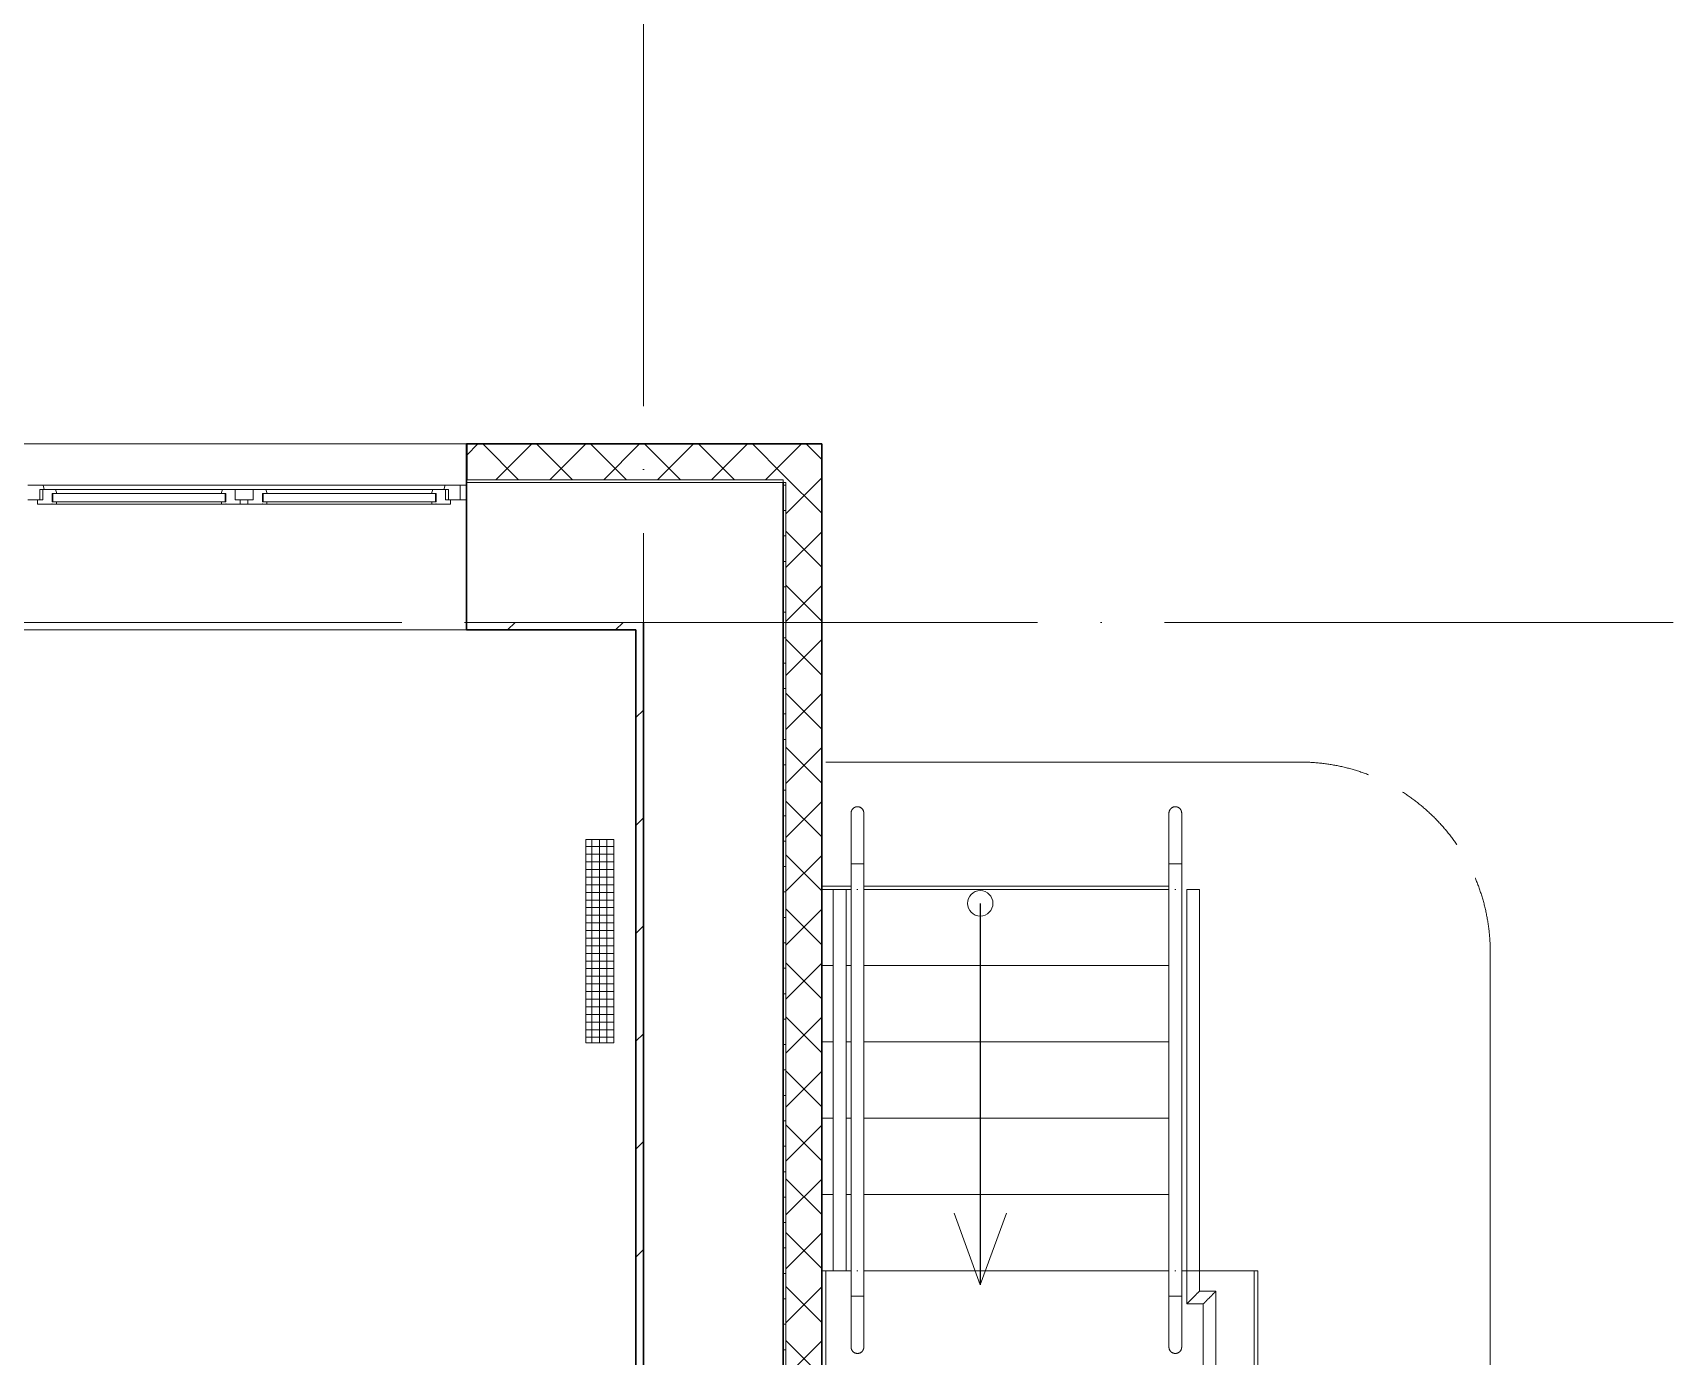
# Model space of a CAD drawing. Header units: millimetres. Extents: x -396912 to 182286, y -43638 to 41610.
# Drawn here: x -1557 to 4894, y 24887 to 30091 of the extents above; entities that cross this region are included whole.
import ezdxf

# ---------------------------------------------------------------- set-up
doc = ezdxf.new("R2010")
doc.units = ezdxf.units.MM
doc.linetypes.add('ADSK_Линия сетки', pattern=[25, 20, -2.5, 0, -2.5])
doc.linetypes.add('ADSK_Сверху', pattern=[450, 300, -150])
for name, color, linetype, lineweight in [('_ Окна', 7, 'Continuous', 9), ('Аннотация', 7, 'Continuous', 18), ('Лестницы', 252, 'Continuous', 9), ('Линии', 7, 'Continuous', 9), ('Оборудование', 8, 'Continuous', 18), ('Ограждение', 252, 'Continuous', 9), ('Окна', 252, 'Continuous', 9), ('Оси', 252, 'Continuous', 9), ('Перекрытие', 252, 'Continuous', 18), ('Стены внутренние', 7, 'Continuous', 18), ('Стены наружные', 7, 'Continuous', 18), ('Стены штриховка', 7, 'Continuous', 9)]:
    doc.layers.add(name, color=color, linetype=linetype, lineweight=lineweight)
doc.layers.add('Узлы', color=7, linetype='Continuous')

# ---------------------------------------------------------------- blocks, each defined once
blk = doc.blocks.new('1 этаж')
at = {"layer": 'Оборудование', "lineweight": 9, "true_color": 0x636466}
h = blk.add_hatch(dxfattribs=at)
h.set_pattern_fill('FP_38', color=251, angle=90, style=0, pattern_type=2)
h.set_pattern_definition([(270, (-5028.697, 25600.598), (30, 3e-15), []), (2e-15, (-5028.697, 25600.598), (-8e-15, 30), [])])
h.paths.add_polyline_path([(-5060.1, 25200.6), (-4973.7, 25200.6), (-4973.7, 26000.6), (-5083.7, 26000.6), (-5083.7, 25200.6)])
at = {"layer": '_ Окна', "color": 251, "lineweight": 18, "true_color": 0x636466}
for p, q in [((-7218.4, 27394.3), (-7277.8, 27394.3)), ((-7231.8, 27336.3), (-7231.8, 27377.3)), ((-7231.8, 27377.3), (-7219.8, 27377.3)), ((-7219.8, 27377.3), (-7219.8, 27336.3)), ((-7169.4, 27377.3), (-7219.8, 27377.3)), ((-7213.8, 27377.3), (-7218.4, 27394.3)), ((-7182.8, 27328.3), (-7182.8, 27360.3)), ((-7182.8, 27360.3), (-7164.8, 27360.3)), ((-7164.8, 27360.3), (-7169.4, 27377.3)), ((-6513.2, 27377.3), (-6517.8, 27360.3)), ((-6517.8, 27360.3), (-6499.8, 27360.3)), ((-6462.8, 27377.3), (-6513.2, 27377.3)), ((-6499.8, 27360.3), (-6499.8, 27328.3)), ((-6462.8, 27336.3), (-6462.8, 27377.3)), ((-6392.8, 27377.3), (-6392.8, 27336.3)), ((-6342.4, 27377.3), (-6392.8, 27377.3)), ((-6355.8, 27328.3), (-6355.8, 27360.3)), ((-6355.8, 27360.3), (-6337.8, 27360.3)), ((-6337.8, 27360.3), (-6342.4, 27377.3)), ((-5686.2, 27377.3), (-5690.8, 27360.3)), ((-5690.8, 27360.3), (-5672.8, 27360.3)), ((-5635.8, 27377.3), (-5686.2, 27377.3)), ((-5672.8, 27360.3), (-5672.8, 27328.3)), ((-5637.2, 27394.3), (-5641.8, 27377.3)), ((-5577.8, 27394.3), (-5637.2, 27394.3)), ((-5635.8, 27336.3), (-5635.8, 27377.3)), ((-5635.8, 27377.3), (-5623.8, 27377.3)), ((-5623.8, 27377.3), (-5623.8, 27336.3)), ((-5577.8, 27336.3), (-5577.8, 27394.3)), ((-7277.8, 27336.3), (-7239.8, 27336.3)), ((-7219.8, 27336.3), (-7239.8, 27336.3)), ((-7239.8, 27336.3), (-7239.8, 27319.3)), ((-7239.8, 27319.3), (-7183.8, 27319.3)), ((-7183.8, 27319.3), (-7182.8, 27320.3)), ((-7164.8, 27328.3), (-7182.8, 27328.3)), ((-7182.8, 27320.3), (-7181.8, 27319.3)), ((-7181.8, 27319.3), (-7167.2, 27319.3)), ((-7167.2, 27319.3), (-7164.8, 27328.3)), ((-6499.8, 27328.3), (-6517.8, 27328.3)), ((-6517.8, 27328.3), (-6515.4, 27319.3)), ((-6515.4, 27319.3), (-6500.8, 27319.3)), ((-6500.8, 27319.3), (-6499.8, 27320.3)), ((-6499.8, 27320.3), (-6498.8, 27319.3)), ((-6498.8, 27319.3), (-6442.8, 27319.3)), ((-6442.8, 27336.3), (-6462.8, 27336.3)), ((-6442.8, 27319.3), (-6442.8, 27336.3)), ((-6392.8, 27336.3), (-6412.8, 27336.3)), ((-6412.8, 27336.3), (-6412.8, 27319.3)), ((-6412.8, 27319.3), (-6356.8, 27319.3)), ((-6356.8, 27319.3), (-6355.8, 27320.3)), ((-6337.8, 27328.3), (-6355.8, 27328.3)), ((-6355.8, 27320.3), (-6354.8, 27319.3)), ((-6354.8, 27319.3), (-6340.2, 27319.3)), ((-6340.2, 27319.3), (-6337.8, 27328.3)), ((-5672.8, 27328.3), (-5690.8, 27328.3)), ((-5690.8, 27328.3), (-5688.4, 27319.3)), ((-5688.4, 27319.3), (-5673.8, 27319.3)), ((-5673.8, 27319.3), (-5672.8, 27320.3)), ((-5672.8, 27320.3), (-5671.8, 27319.3)), ((-5671.8, 27319.3), (-5615.8, 27319.3)), ((-5615.8, 27336.3), (-5635.8, 27336.3)), ((-5615.8, 27319.3), (-5615.8, 27336.3)), ((-5615.8, 27336.3), (-5577.8, 27336.3))]:
    blk.add_line(p, q, dxfattribs=at)
at = {"layer": '_ Окна', "color": 251, "true_color": 0x636466}
for p, q in [((-7179.8, 27360.3), (-7182.8, 27360.3)), ((-7182.8, 27360.3), (-7182.8, 27328.3)), ((-6502.8, 27360.3), (-7179.8, 27360.3)), ((-7179.8, 27360.3), (-7179.8, 27328.3)), ((-7179.8, 27328.3), (-7179.8, 27360.3)), ((-6502.8, 27328.3), (-6502.8, 27360.3)), ((-6502.8, 27360.3), (-6502.8, 27328.3)), ((-6499.8, 27360.3), (-6502.8, 27360.3)), ((-6499.8, 27328.3), (-6499.8, 27360.3)), ((-6352.8, 27360.3), (-6355.8, 27360.3)), ((-6355.8, 27360.3), (-6355.8, 27328.3)), ((-5675.8, 27360.3), (-6352.8, 27360.3)), ((-6352.8, 27360.3), (-6352.8, 27328.3)), ((-6352.8, 27328.3), (-6352.8, 27360.3)), ((-5675.8, 27328.3), (-5675.8, 27360.3)), ((-5675.8, 27360.3), (-5675.8, 27328.3)), ((-5672.8, 27360.3), (-5675.8, 27360.3)), ((-5672.8, 27328.3), (-5672.8, 27360.3)), ((-5552.8, 27394.3), (-5577.8, 27394.3)), ((-5577.8, 27394.3), (-5577.8, 27336.3)), ((-7182.8, 27328.3), (-7179.8, 27328.3)), ((-7179.8, 27328.3), (-6502.8, 27328.3)), ((-6502.8, 27328.3), (-6499.8, 27328.3)), ((-6355.8, 27328.3), (-6352.8, 27328.3)), ((-6352.8, 27328.3), (-5675.8, 27328.3)), ((-5675.8, 27328.3), (-5672.8, 27328.3)), ((-5577.8, 27336.3), (-5552.8, 27336.3))]:
    blk.add_line(p, q, dxfattribs=at)
at = {"layer": 'Аннотация', "color": 251, "lineweight": 20, "true_color": 0x636466}
for q in [(-3635.4, 24531.2), (-3430.2, 24531.2)]:
    blk.add_line((-3532.8, 24249.3), q, dxfattribs=at)
blk.add_circle((-3532.8, 25749.3), 50, dxfattribs=at)
at = {"layer": 'Лестницы', "color": 251, "true_color": 0x636466}
for p, q in [((-4110.8, 25504.3), (-4155.8, 25504.3)), ((-4110.8, 25504.3), (-4155.8, 25504.3)), ((-4040.8, 25504.3), (-4060.8, 25504.3)), ((-4040.8, 25504.3), (-4060.8, 25504.3)), ((-2790.8, 25504.3), (-3990.8, 25504.3)), ((-2790.8, 25504.3), (-3990.8, 25504.3)), ((-4110.8, 25204.3), (-4155.8, 25204.3)), ((-4110.8, 25204.3), (-4155.8, 25204.3)), ((-4040.8, 25204.3), (-4060.8, 25204.3)), ((-4040.8, 25204.3), (-4060.8, 25204.3)), ((-2790.8, 25204.3), (-3990.8, 25204.3)), ((-2790.8, 25204.3), (-3990.8, 25204.3)), ((-4110.8, 24904.3), (-4155.8, 24904.3)), ((-4110.8, 24904.3), (-4155.8, 24904.3)), ((-4040.8, 24904.3), (-4060.8, 24904.3)), ((-4040.8, 24904.3), (-4060.8, 24904.3)), ((-2790.8, 24904.3), (-3990.8, 24904.3)), ((-2790.8, 24904.3), (-3990.8, 24904.3)), ((-4110.8, 24604.3), (-4155.8, 24604.3)), ((-4110.8, 24604.3), (-4155.8, 24604.3)), ((-4040.8, 24604.3), (-4060.8, 24604.3)), ((-4040.8, 24604.3), (-4060.8, 24604.3)), ((-2790.8, 24604.3), (-3990.8, 24604.3)), ((-2790.8, 24604.3), (-3990.8, 24604.3)), ((-4110.8, 24304.3), (-4140.8, 24304.3)), ((-4040.8, 24304.3), (-4060.8, 24304.3)), ((-2790.8, 24304.3), (-3990.8, 24304.3))]:
    blk.add_line(p, q, dxfattribs=at)
at = {"layer": 'Линии', "color": 251, "linetype": 'ADSK_Сверху', "ltscale": 100, "true_color": 0x636466}
for p, q in [((-2275.8, 26305), (-4140.8, 26305)), ((-1527.1, 10754.3), (-1527.1, 25556.3))]:
    blk.add_line(p, q, dxfattribs=at)
at = {"layer": 'Линии', "color": 251, "linetype": 'ADSK_Сверху', "true_color": 0x636466}
blk.add_arc((-2275.8, 25556.3), 748.7, 0, 90, dxfattribs=at)
at = {"layer": 'Оборудование', "color": 251, "true_color": 0x636466}
for p, q in [((-5083.7, 26000.6), (-5083.7, 25200.6)), ((-4973.7, 26000.6), (-5083.7, 26000.6)), ((-4973.7, 25200.6), (-4973.7, 26000.6)), ((-5083.7, 25200.6), (-4973.7, 25200.6))]:
    blk.add_line(p, q, dxfattribs=at)
at = {"layer": 'Ограждение', "color": 251, "true_color": 0x636466}
for p, q in [((-4040.8, 25904.3), (-4040.8, 25803.7)), ((-3990.8, 25904.3), (-4040.8, 25904.3)), ((-4040.8, 25904.3), (-4040.8, 25804.3)), ((-4013.5, 25904.3), (-4018.1, 25904.3)), ((-4018.1, 25904.3), (-4015.8, 25904.3)), ((-4015.8, 25904.3), (-4013.5, 25904.3)), ((-3990.8, 25803.7), (-3990.8, 25904.3)), ((-3990.8, 25904.3), (-3990.8, 25804.3)), ((-2790.8, 25904.3), (-2790.8, 25803.7)), ((-2740.8, 25904.3), (-2790.8, 25904.3)), ((-2790.8, 25904.3), (-2790.8, 25804.3)), ((-2763.5, 25904.3), (-2768.1, 25904.3)), ((-2768.1, 25904.3), (-2765.8, 25904.3)), ((-2765.8, 25904.3), (-2763.5, 25904.3)), ((-2740.8, 25803.7), (-2740.8, 25904.3)), ((-2740.8, 25904.3), (-2740.8, 25804.3)), ((-4110.8, 25804.3), (-4060.8, 25804.3)), ((-4110.8, 25804.3), (-4110.8, 24304.3)), ((-4060.8, 25804.3), (-4060.8, 24304.3)), ((-4040.8, 25804.3), (-4040.8, 24304.3)), ((-3990.8, 25804.3), (-3990.8, 24304.3)), ((-2790.8, 25804.3), (-2790.8, 24304.3)), ((-2740.8, 25804.3), (-2740.8, 24304.3)), ((-2720.8, 25804.3), (-2670.8, 25804.3)), ((-2720.8, 25804.3), (-2720.8, 24304.3)), ((-2670.8, 25804.3), (-2670.8, 24304.3)), ((-4040.8, 25798.4), (-4040.8, 24298.4)), ((-3990.8, 24298.4), (-3990.8, 25798.4)), ((-2790.8, 25798.4), (-2790.8, 24298.4)), ((-2740.8, 24298.4), (-2740.8, 25798.4)), ((-4060.8, 24304.3), (-4110.8, 24304.3)), ((-4040.8, 24304.3), (-4040.8, 24204.3)), ((-4040.8, 24298.4), (-4040.8, 24204.3)), ((-3990.8, 24304.3), (-3990.8, 24204.3)), ((-3990.8, 24204.3), (-3990.8, 24298.4)), ((-2790.8, 24304.3), (-2790.8, 24204.3)), ((-2790.8, 24298.4), (-2790.8, 24204.3)), ((-2740.8, 24304.3), (-2740.8, 24204.3)), ((-2740.8, 24204.3), (-2740.8, 24298.4)), ((-2720.8, 24304.3), (-2720.8, 24174.3)), ((-2670.8, 24304.3), (-2720.8, 24304.3)), ((-2670.8, 24224.3), (-2670.8, 24304.3)), ((-3990.8, 24204.3), (-4040.8, 24204.3)), ((-4018.1, 24204.3), (-4013.5, 24204.3)), ((-4015.8, 24204.3), (-4018.1, 24204.3)), ((-4013.5, 24204.3), (-4015.8, 24204.3)), ((-2740.8, 24204.3), (-2790.8, 24204.3)), ((-2768.1, 24204.3), (-2763.5, 24204.3)), ((-2765.8, 24204.3), (-2768.1, 24204.3)), ((-2763.5, 24204.3), (-2765.8, 24204.3)), ((-2605.8, 24224.3), (-2670.8, 24224.3)), ((-2605.8, 23804.3), (-2605.8, 24224.3)), ((-2720.8, 24174.3), (-2655.8, 24174.3)), ((-2655.8, 24174.3), (-2655.8, 23804.3))]:
    blk.add_line(p, q, dxfattribs=at)
at = {"layer": 'Ограждение', "color": 251, "true_color": 0x636466, "flags": 128}
for points in [[(-4040.8, 26104.3), (-4040.8, 26105.3), (-4040.7, 26106.3), (-4040.6, 26107.3), (-4040.5, 26108.3), (-4040.3, 26109.2), (-4040.1, 26110.2), (-4039.8, 26111.2), (-4039.5, 26112.1), (-4039.2, 26113.1), (-4038.8, 26114), (-4038.4, 26114.9), (-4038, 26115.8), (-4037.5, 26116.7), (-4037, 26117.5), (-4036.4, 26118.4), (-4035.9, 26119.2), (-4035.2, 26120), (-4034.6, 26120.8), (-4033.9, 26121.5), (-4033.2, 26122.2), (-4032.5, 26122.9), (-4031.7, 26123.5), (-4030.9, 26124.2), (-4030.1, 26124.7), (-4029.3, 26125.3), (-4028.5, 26125.8), (-4027.6, 26126.3), (-4026.7, 26126.8), (-4025.8, 26127.2), (-4024.9, 26127.6), (-4023.9, 26127.9), (-4023, 26128.2), (-4022, 26128.5), (-4021, 26128.7), (-4020.1, 26128.9), (-4019.1, 26129.1), (-4018.1, 26129.2), (-4017.1, 26129.2), (-4016.1, 26129.3), (-4015.8, 26129.3)], [(-4015.8, 26129.3), (-4014.8, 26129.2), (-4013.8, 26129.2), (-4012.8, 26129.1), (-4011.8, 26128.9), (-4010.8, 26128.8), (-4009.9, 26128.6), (-4008.9, 26128.3), (-4007.9, 26128), (-4007, 26127.7), (-4006.1, 26127.3), (-4005.2, 26126.9), (-4004.3, 26126.4), (-4003.4, 26126), (-4002.5, 26125.5), (-4001.7, 26124.9), (-4000.9, 26124.3), (-4000.1, 26123.7), (-3999.3, 26123.1), (-3998.6, 26122.4), (-3997.9, 26121.7), (-3997.2, 26121), (-3996.5, 26120.2), (-3995.9, 26119.4), (-3995.3, 26118.6), (-3994.8, 26117.8), (-3994.2, 26116.9), (-3993.8, 26116.1), (-3993.3, 26115.2), (-3992.9, 26114.3), (-3992.5, 26113.3), (-3992.2, 26112.4), (-3991.9, 26111.4), (-3991.6, 26110.5), (-3991.4, 26109.5), (-3991.2, 26108.5), (-3991, 26107.5), (-3990.9, 26106.5), (-3990.8, 26105.5), (-3990.8, 26104.5), (-3990.8, 26104.3)], [(-2790.8, 26104.3), (-2790.8, 26105.3), (-2790.7, 26106.3), (-2790.6, 26107.3), (-2790.5, 26108.3), (-2790.3, 26109.2), (-2790.1, 26110.2), (-2789.8, 26111.2), (-2789.5, 26112.1), (-2789.2, 26113.1), (-2788.8, 26114), (-2788.4, 26114.9), (-2788, 26115.8), (-2787.5, 26116.7), (-2787, 26117.5), (-2786.4, 26118.4), (-2785.9, 26119.2), (-2785.2, 26120), (-2784.6, 26120.8), (-2783.9, 26121.5), (-2783.2, 26122.2), (-2782.5, 26122.9), (-2781.7, 26123.5), (-2780.9, 26124.2), (-2780.1, 26124.7), (-2779.3, 26125.3), (-2778.5, 26125.8), (-2777.6, 26126.3), (-2776.7, 26126.8), (-2775.8, 26127.2), (-2774.9, 26127.6), (-2773.9, 26127.9), (-2773, 26128.2), (-2772, 26128.5), (-2771, 26128.7), (-2770.1, 26128.9), (-2769.1, 26129.1), (-2768.1, 26129.2), (-2767.1, 26129.2), (-2766.1, 26129.3), (-2765.8, 26129.3)], [(-2765.8, 26129.3), (-2764.8, 26129.2), (-2763.8, 26129.2), (-2762.8, 26129.1), (-2761.8, 26128.9), (-2760.8, 26128.8), (-2759.9, 26128.6), (-2758.9, 26128.3), (-2757.9, 26128), (-2757, 26127.7), (-2756.1, 26127.3), (-2755.2, 26126.9), (-2754.3, 26126.4), (-2753.4, 26126), (-2752.5, 26125.5), (-2751.7, 26124.9), (-2750.9, 26124.3), (-2750.1, 26123.7), (-2749.3, 26123.1), (-2748.6, 26122.4), (-2747.9, 26121.7), (-2747.2, 26121), (-2746.5, 26120.2), (-2745.9, 26119.4), (-2745.3, 26118.6), (-2744.8, 26117.8), (-2744.2, 26116.9), (-2743.8, 26116.1), (-2743.3, 26115.2), (-2742.9, 26114.3), (-2742.5, 26113.3), (-2742.2, 26112.4), (-2741.9, 26111.4), (-2741.6, 26110.5), (-2741.4, 26109.5), (-2741.2, 26108.5), (-2741, 26107.5), (-2740.9, 26106.5), (-2740.8, 26105.5), (-2740.8, 26104.5), (-2740.8, 26104.3)], [(-4040.8, 25904.3), (-4040.8, 25912.3), (-4040.8, 25920.3), (-4040.8, 25928.2), (-4040.8, 25936.1), (-4040.8, 25944), (-4040.8, 25951.8), (-4040.8, 25959.5), (-4040.8, 25967.2), (-4040.8, 25974.7), (-4040.8, 25982.2), (-4040.8, 25989.5), (-4040.8, 25996.6), (-4040.8, 26003.6), (-4040.8, 26010.5), (-4040.8, 26017.2), (-4040.8, 26023.7), (-4040.8, 26030), (-4040.8, 26036.1), (-4040.8, 26042.1), (-4040.8, 26047.7), (-4040.8, 26053.2), (-4040.8, 26058.4), (-4040.8, 26063.4), (-4040.8, 26068.1), (-4040.8, 26072.6), (-4040.8, 26076.7), (-4040.8, 26080.7), (-4040.8, 26084.3), (-4040.8, 26087.6), (-4040.8, 26090.7), (-4040.8, 26093.4), (-4040.8, 26095.9), (-4040.8, 26098), (-4040.8, 26099.8), (-4040.8, 26101.4), (-4040.8, 26102.6), (-4040.8, 26103.4), (-4040.8, 26104), (-4040.8, 26104.3), (-4040.8, 26104.3)], [(-4040.8, 26104.3), (-4040.8, 26104.1), (-4040.8, 26103.6), (-4040.8, 26102.8), (-4040.8, 26101.7), (-4040.8, 26100.3), (-4040.8, 26098.5), (-4040.8, 26096.5), (-4040.8, 26094.1), (-4040.8, 26091.4), (-4040.8, 26088.5), (-4040.8, 26085.2), (-4040.8, 26081.7), (-4040.8, 26077.8), (-4040.8, 26073.7), (-4040.8, 26069.3), (-4040.8, 26064.7), (-4040.8, 26059.8), (-4040.8, 26054.6), (-4040.8, 26049.2), (-4040.8, 26043.6), (-4040.8, 26037.8), (-4040.8, 26031.7), (-4040.8, 26025.4), (-4040.8, 26019), (-4040.8, 26012.3), (-4040.8, 26005.5), (-4040.8, 25998.5), (-4040.8, 25991.4), (-4040.8, 25984.1), (-4040.8, 25976.7), (-4040.8, 25969.2), (-4040.8, 25961.6), (-4040.8, 25953.9), (-4040.8, 25946.1), (-4040.8, 25938.3), (-4040.8, 25930.4), (-4040.8, 25922.4), (-4040.8, 25914.4), (-4040.8, 25906.4), (-4040.8, 25904.3)], [(-3990.8, 25904.3), (-3990.8, 25912.3), (-3990.8, 25920.3), (-3990.8, 25928.2), (-3990.8, 25936.1), (-3990.8, 25944), (-3990.8, 25951.8), (-3990.8, 25959.5), (-3990.8, 25967.2), (-3990.8, 25974.7), (-3990.8, 25982.2), (-3990.8, 25989.5), (-3990.8, 25996.6), (-3990.8, 26003.6), (-3990.8, 26010.5), (-3990.8, 26017.2), (-3990.8, 26023.7), (-3990.8, 26030), (-3990.8, 26036.1), (-3990.8, 26042.1), (-3990.8, 26047.7), (-3990.8, 26053.2), (-3990.8, 26058.4), (-3990.8, 26063.4), (-3990.8, 26068.1), (-3990.8, 26072.6), (-3990.8, 26076.7), (-3990.8, 26080.7), (-3990.8, 26084.3), (-3990.8, 26087.6), (-3990.8, 26090.7), (-3990.8, 26093.4), (-3990.8, 26095.9), (-3990.8, 26098), (-3990.8, 26099.8), (-3990.8, 26101.4), (-3990.8, 26102.6), (-3990.8, 26103.4), (-3990.8, 26104), (-3990.8, 26104.3), (-3990.8, 26104.3)], [(-3990.8, 26104.3), (-3990.8, 26104.1), (-3990.8, 26103.6), (-3990.8, 26102.8), (-3990.8, 26101.7), (-3990.8, 26100.3), (-3990.8, 26098.5), (-3990.8, 26096.5), (-3990.8, 26094.1), (-3990.8, 26091.4), (-3990.8, 26088.5), (-3990.8, 26085.2), (-3990.8, 26081.7), (-3990.8, 26077.8), (-3990.8, 26073.7), (-3990.8, 26069.3), (-3990.8, 26064.7), (-3990.8, 26059.8), (-3990.8, 26054.6), (-3990.8, 26049.2), (-3990.8, 26043.6), (-3990.8, 26037.8), (-3990.8, 26031.7), (-3990.8, 26025.4), (-3990.8, 26019), (-3990.8, 26012.3), (-3990.8, 26005.5), (-3990.8, 25998.5), (-3990.8, 25991.4), (-3990.8, 25984.1), (-3990.8, 25976.7), (-3990.8, 25969.2), (-3990.8, 25961.6), (-3990.8, 25953.9), (-3990.8, 25946.1), (-3990.8, 25938.3), (-3990.8, 25930.4), (-3990.8, 25922.4), (-3990.8, 25914.4), (-3990.8, 25906.4), (-3990.8, 25904.3)], [(-2790.8, 25904.3), (-2790.8, 25912.3), (-2790.8, 25920.3), (-2790.8, 25928.2), (-2790.8, 25936.1), (-2790.8, 25944), (-2790.8, 25951.8), (-2790.8, 25959.5), (-2790.8, 25967.2), (-2790.8, 25974.7), (-2790.8, 25982.2), (-2790.8, 25989.5), (-2790.8, 25996.6), (-2790.8, 26003.6), (-2790.8, 26010.5), (-2790.8, 26017.2), (-2790.8, 26023.7), (-2790.8, 26030), (-2790.8, 26036.1), (-2790.8, 26042.1), (-2790.8, 26047.7), (-2790.8, 26053.2), (-2790.8, 26058.4), (-2790.8, 26063.4), (-2790.8, 26068.1), (-2790.8, 26072.6), (-2790.8, 26076.7), (-2790.8, 26080.7), (-2790.8, 26084.3), (-2790.8, 26087.6), (-2790.8, 26090.7), (-2790.8, 26093.4), (-2790.8, 26095.9), (-2790.8, 26098), (-2790.8, 26099.8), (-2790.8, 26101.4), (-2790.8, 26102.6), (-2790.8, 26103.4), (-2790.8, 26104), (-2790.8, 26104.3), (-2790.8, 26104.3)], [(-2790.8, 26104.3), (-2790.8, 26104.1), (-2790.8, 26103.6), (-2790.8, 26102.8), (-2790.8, 26101.7), (-2790.8, 26100.3), (-2790.8, 26098.5), (-2790.8, 26096.5), (-2790.8, 26094.1), (-2790.8, 26091.4), (-2790.8, 26088.5), (-2790.8, 26085.2), (-2790.8, 26081.7), (-2790.8, 26077.8), (-2790.8, 26073.7), (-2790.8, 26069.3), (-2790.8, 26064.7), (-2790.8, 26059.8), (-2790.8, 26054.6), (-2790.8, 26049.2), (-2790.8, 26043.6), (-2790.8, 26037.8), (-2790.8, 26031.7), (-2790.8, 26025.4), (-2790.8, 26019), (-2790.8, 26012.3), (-2790.8, 26005.5), (-2790.8, 25998.5), (-2790.8, 25991.4), (-2790.8, 25984.1), (-2790.8, 25976.7), (-2790.8, 25969.2), (-2790.8, 25961.6), (-2790.8, 25953.9), (-2790.8, 25946.1), (-2790.8, 25938.3), (-2790.8, 25930.4), (-2790.8, 25922.4), (-2790.8, 25914.4), (-2790.8, 25906.4), (-2790.8, 25904.3)], [(-2740.8, 25904.3), (-2740.8, 25912.3), (-2740.8, 25920.3), (-2740.8, 25928.2), (-2740.8, 25936.1), (-2740.8, 25944), (-2740.8, 25951.8), (-2740.8, 25959.5), (-2740.8, 25967.2), (-2740.8, 25974.7), (-2740.8, 25982.2), (-2740.8, 25989.5), (-2740.8, 25996.6), (-2740.8, 26003.6), (-2740.8, 26010.5), (-2740.8, 26017.2), (-2740.8, 26023.7), (-2740.8, 26030), (-2740.8, 26036.1), (-2740.8, 26042.1), (-2740.8, 26047.7), (-2740.8, 26053.2), (-2740.8, 26058.4), (-2740.8, 26063.4), (-2740.8, 26068.1), (-2740.8, 26072.6), (-2740.8, 26076.7), (-2740.8, 26080.7), (-2740.8, 26084.3), (-2740.8, 26087.6), (-2740.8, 26090.7), (-2740.8, 26093.4), (-2740.8, 26095.9), (-2740.8, 26098), (-2740.8, 26099.8), (-2740.8, 26101.4), (-2740.8, 26102.6), (-2740.8, 26103.4), (-2740.8, 26104), (-2740.8, 26104.3), (-2740.8, 26104.3)], [(-2740.8, 26104.3), (-2740.8, 26104.1), (-2740.8, 26103.6), (-2740.8, 26102.8), (-2740.8, 26101.7), (-2740.8, 26100.3), (-2740.8, 26098.5), (-2740.8, 26096.5), (-2740.8, 26094.1), (-2740.8, 26091.4), (-2740.8, 26088.5), (-2740.8, 26085.2), (-2740.8, 26081.7), (-2740.8, 26077.8), (-2740.8, 26073.7), (-2740.8, 26069.3), (-2740.8, 26064.7), (-2740.8, 26059.8), (-2740.8, 26054.6), (-2740.8, 26049.2), (-2740.8, 26043.6), (-2740.8, 26037.8), (-2740.8, 26031.7), (-2740.8, 26025.4), (-2740.8, 26019), (-2740.8, 26012.3), (-2740.8, 26005.5), (-2740.8, 25998.5), (-2740.8, 25991.4), (-2740.8, 25984.1), (-2740.8, 25976.7), (-2740.8, 25969.2), (-2740.8, 25961.6), (-2740.8, 25953.9), (-2740.8, 25946.1), (-2740.8, 25938.3), (-2740.8, 25930.4), (-2740.8, 25922.4), (-2740.8, 25914.4), (-2740.8, 25906.4), (-2740.8, 25904.3)], [(-4040.8, 24204.3), (-4040.8, 24196.3), (-4040.8, 24188.3), (-4040.8, 24180.3), (-4040.8, 24172.4), (-4040.8, 24164.5), (-4040.8, 24156.7), (-4040.8, 24149), (-4040.8, 24141.4), (-4040.8, 24133.8), (-4040.8, 24126.4), (-4040.8, 24119.1), (-4040.8, 24111.9), (-4040.8, 24104.9), (-4040.8, 24098), (-4040.8, 24091.3), (-4040.8, 24084.8), (-4040.8, 24078.5), (-4040.8, 24072.4), (-4040.8, 24066.5), (-4040.8, 24060.8), (-4040.8, 24055.3), (-4040.8, 24050.1), (-4040.8, 24045.1), (-4040.8, 24040.4), (-4040.8, 24036), (-4040.8, 24031.8), (-4040.8, 24027.9), (-4040.8, 24024.2), (-4040.8, 24020.9), (-4040.8, 24017.9), (-4040.8, 24015.1), (-4040.8, 24012.7), (-4040.8, 24010.5), (-4040.8, 24008.7), (-4040.8, 24007.2), (-4040.8, 24006), (-4040.8, 24005.1), (-4040.8, 24004.5), (-4040.8, 24004.3), (-4040.8, 24004.3)], [(-4040.8, 24004.3), (-4040.8, 24004.4), (-4040.8, 24004.9), (-4040.8, 24005.7), (-4040.8, 24006.8), (-4040.8, 24008.3), (-4040.8, 24010), (-4040.8, 24012.1), (-4040.8, 24014.4), (-4040.8, 24017.1), (-4040.8, 24020.1), (-4040.8, 24023.3), (-4040.8, 24026.9), (-4040.8, 24030.7), (-4040.8, 24034.8), (-4040.8, 24039.2), (-4040.8, 24043.8), (-4040.8, 24048.8), (-4040.8, 24053.9), (-4040.8, 24059.3), (-4040.8, 24064.9), (-4040.8, 24070.8), (-4040.8, 24076.8), (-4040.8, 24083.1), (-4040.8, 24089.6), (-4040.8, 24096.2), (-4040.8, 24103), (-4040.8, 24110), (-4040.8, 24117.1), (-4040.8, 24124.4), (-4040.8, 24131.8), (-4040.8, 24139.3), (-4040.8, 24146.9), (-4040.8, 24154.6), (-4040.8, 24162.4), (-4040.8, 24170.3), (-4040.8, 24178.2), (-4040.8, 24186.1), (-4040.8, 24194.1), (-4040.8, 24202.1), (-4040.8, 24204.3)], [(-3990.8, 24204.3), (-3990.8, 24196.3), (-3990.8, 24188.3), (-3990.8, 24180.3), (-3990.8, 24172.4), (-3990.8, 24164.5), (-3990.8, 24156.7), (-3990.8, 24149), (-3990.8, 24141.4), (-3990.8, 24133.8), (-3990.8, 24126.4), (-3990.8, 24119.1), (-3990.8, 24111.9), (-3990.8, 24104.9), (-3990.8, 24098), (-3990.8, 24091.3), (-3990.8, 24084.8), (-3990.8, 24078.5), (-3990.8, 24072.4), (-3990.8, 24066.5), (-3990.8, 24060.8), (-3990.8, 24055.3), (-3990.8, 24050.1), (-3990.8, 24045.1), (-3990.8, 24040.4), (-3990.8, 24036), (-3990.8, 24031.8), (-3990.8, 24027.9), (-3990.8, 24024.2), (-3990.8, 24020.9), (-3990.8, 24017.9), (-3990.8, 24015.1), (-3990.8, 24012.7), (-3990.8, 24010.5), (-3990.8, 24008.7), (-3990.8, 24007.2), (-3990.8, 24006), (-3990.8, 24005.1), (-3990.8, 24004.5), (-3990.8, 24004.3), (-3990.8, 24004.3)], [(-3990.8, 24004.3), (-3990.8, 24004.4), (-3990.8, 24004.9), (-3990.8, 24005.7), (-3990.8, 24006.8), (-3990.8, 24008.3), (-3990.8, 24010), (-3990.8, 24012.1), (-3990.8, 24014.4), (-3990.8, 24017.1), (-3990.8, 24020.1), (-3990.8, 24023.3), (-3990.8, 24026.9), (-3990.8, 24030.7), (-3990.8, 24034.8), (-3990.8, 24039.2), (-3990.8, 24043.8), (-3990.8, 24048.8), (-3990.8, 24053.9), (-3990.8, 24059.3), (-3990.8, 24064.9), (-3990.8, 24070.8), (-3990.8, 24076.8), (-3990.8, 24083.1), (-3990.8, 24089.6), (-3990.8, 24096.2), (-3990.8, 24103), (-3990.8, 24110), (-3990.8, 24117.1), (-3990.8, 24124.4), (-3990.8, 24131.8), (-3990.8, 24139.3), (-3990.8, 24146.9), (-3990.8, 24154.6), (-3990.8, 24162.4), (-3990.8, 24170.3), (-3990.8, 24178.2), (-3990.8, 24186.1), (-3990.8, 24194.1), (-3990.8, 24202.1), (-3990.8, 24204.3)], [(-2790.8, 24204.3), (-2790.8, 24196.3), (-2790.8, 24188.3), (-2790.8, 24180.3), (-2790.8, 24172.4), (-2790.8, 24164.5), (-2790.8, 24156.7), (-2790.8, 24149), (-2790.8, 24141.4), (-2790.8, 24133.8), (-2790.8, 24126.4), (-2790.8, 24119.1), (-2790.8, 24111.9), (-2790.8, 24104.9), (-2790.8, 24098), (-2790.8, 24091.3), (-2790.8, 24084.8), (-2790.8, 24078.5), (-2790.8, 24072.4), (-2790.8, 24066.5), (-2790.8, 24060.8), (-2790.8, 24055.3), (-2790.8, 24050.1), (-2790.8, 24045.1), (-2790.8, 24040.4), (-2790.8, 24036), (-2790.8, 24031.8), (-2790.8, 24027.9), (-2790.8, 24024.2), (-2790.8, 24020.9), (-2790.8, 24017.9), (-2790.8, 24015.1), (-2790.8, 24012.7), (-2790.8, 24010.5), (-2790.8, 24008.7), (-2790.8, 24007.2), (-2790.8, 24006), (-2790.8, 24005.1), (-2790.8, 24004.5), (-2790.8, 24004.3), (-2790.8, 24004.3)], [(-2790.8, 24004.3), (-2790.8, 24004.4), (-2790.8, 24004.9), (-2790.8, 24005.7), (-2790.8, 24006.8), (-2790.8, 24008.3), (-2790.8, 24010), (-2790.8, 24012.1), (-2790.8, 24014.4), (-2790.8, 24017.1), (-2790.8, 24020.1), (-2790.8, 24023.3), (-2790.8, 24026.9), (-2790.8, 24030.7), (-2790.8, 24034.8), (-2790.8, 24039.2), (-2790.8, 24043.8), (-2790.8, 24048.8), (-2790.8, 24053.9), (-2790.8, 24059.3), (-2790.8, 24064.9), (-2790.8, 24070.8), (-2790.8, 24076.8), (-2790.8, 24083.1), (-2790.8, 24089.6), (-2790.8, 24096.2), (-2790.8, 24103), (-2790.8, 24110), (-2790.8, 24117.1), (-2790.8, 24124.4), (-2790.8, 24131.8), (-2790.8, 24139.3), (-2790.8, 24146.9), (-2790.8, 24154.6), (-2790.8, 24162.4), (-2790.8, 24170.3), (-2790.8, 24178.2), (-2790.8, 24186.1), (-2790.8, 24194.1), (-2790.8, 24202.1), (-2790.8, 24204.3)], [(-2740.8, 24204.3), (-2740.8, 24196.3), (-2740.8, 24188.3), (-2740.8, 24180.3), (-2740.8, 24172.4), (-2740.8, 24164.5), (-2740.8, 24156.7), (-2740.8, 24149), (-2740.8, 24141.4), (-2740.8, 24133.8), (-2740.8, 24126.4), (-2740.8, 24119.1), (-2740.8, 24111.9), (-2740.8, 24104.9), (-2740.8, 24098), (-2740.8, 24091.3), (-2740.8, 24084.8), (-2740.8, 24078.5), (-2740.8, 24072.4), (-2740.8, 24066.5), (-2740.8, 24060.8), (-2740.8, 24055.3), (-2740.8, 24050.1), (-2740.8, 24045.1), (-2740.8, 24040.4), (-2740.8, 24036), (-2740.8, 24031.8), (-2740.8, 24027.9), (-2740.8, 24024.2), (-2740.8, 24020.9), (-2740.8, 24017.9), (-2740.8, 24015.1), (-2740.8, 24012.7), (-2740.8, 24010.5), (-2740.8, 24008.7), (-2740.8, 24007.2), (-2740.8, 24006), (-2740.8, 24005.1), (-2740.8, 24004.5), (-2740.8, 24004.3), (-2740.8, 24004.3)], [(-2740.8, 24004.3), (-2740.8, 24004.4), (-2740.8, 24004.9), (-2740.8, 24005.7), (-2740.8, 24006.8), (-2740.8, 24008.3), (-2740.8, 24010), (-2740.8, 24012.1), (-2740.8, 24014.4), (-2740.8, 24017.1), (-2740.8, 24020.1), (-2740.8, 24023.3), (-2740.8, 24026.9), (-2740.8, 24030.7), (-2740.8, 24034.8), (-2740.8, 24039.2), (-2740.8, 24043.8), (-2740.8, 24048.8), (-2740.8, 24053.9), (-2740.8, 24059.3), (-2740.8, 24064.9), (-2740.8, 24070.8), (-2740.8, 24076.8), (-2740.8, 24083.1), (-2740.8, 24089.6), (-2740.8, 24096.2), (-2740.8, 24103), (-2740.8, 24110), (-2740.8, 24117.1), (-2740.8, 24124.4), (-2740.8, 24131.8), (-2740.8, 24139.3), (-2740.8, 24146.9), (-2740.8, 24154.6), (-2740.8, 24162.4), (-2740.8, 24170.3), (-2740.8, 24178.2), (-2740.8, 24186.1), (-2740.8, 24194.1), (-2740.8, 24202.1), (-2740.8, 24204.3)], [(-4015.8, 23979.3), (-4016.8, 23979.3), (-4017.8, 23979.3), (-4018.8, 23979.4), (-4019.8, 23979.6), (-4020.8, 23979.8), (-4021.7, 23980), (-4022.7, 23980.2), (-4023.7, 23980.5), (-4024.6, 23980.9), (-4025.5, 23981.2), (-4026.5, 23981.7), (-4027.3, 23982.1), (-4028.2, 23982.6), (-4029.1, 23983.1), (-4029.9, 23983.6), (-4030.7, 23984.2), (-4031.5, 23984.8), (-4032.3, 23985.5), (-4033, 23986.1), (-4033.7, 23986.9), (-4034.4, 23987.6), (-4035.1, 23988.3), (-4035.7, 23989.1), (-4036.3, 23989.9), (-4036.8, 23990.8), (-4037.4, 23991.6), (-4037.9, 23992.5), (-4038.3, 23993.4), (-4038.7, 23994.3), (-4039.1, 23995.2), (-4039.4, 23996.1), (-4039.8, 23997.1), (-4040, 23998.1), (-4040.2, 23999), (-4040.4, 24000), (-4040.6, 24001), (-4040.7, 24002), (-4040.8, 24003), (-4040.8, 24004), (-4040.8, 24004.3)], [(-3990.8, 24004.3), (-3990.8, 24003.3), (-3990.9, 24002.3), (-3991, 24001.3), (-3991.1, 24000.3), (-3991.3, 23999.3), (-3991.5, 23998.3), (-3991.8, 23997.4), (-3992.1, 23996.4), (-3992.4, 23995.5), (-3992.8, 23994.5), (-3993.2, 23993.6), (-3993.6, 23992.7), (-3994.1, 23991.8), (-3994.6, 23991), (-3995.2, 23990.2), (-3995.7, 23989.3), (-3996.4, 23988.5), (-3997, 23987.8), (-3997.7, 23987), (-3998.4, 23986.3), (-3999.1, 23985.7), (-3999.9, 23985), (-4000.7, 23984.4), (-4001.5, 23983.8), (-4002.3, 23983.2), (-4003.1, 23982.7), (-4004, 23982.2), (-4004.9, 23981.8), (-4005.8, 23981.3), (-4006.7, 23981), (-4007.7, 23980.6), (-4008.6, 23980.3), (-4009.6, 23980.1), (-4010.6, 23979.8), (-4011.6, 23979.6), (-4012.5, 23979.5), (-4013.5, 23979.4), (-4014.5, 23979.3), (-4015.5, 23979.3), (-4015.8, 23979.3)], [(-2765.8, 23979.3), (-2766.8, 23979.3), (-2767.8, 23979.3), (-2768.8, 23979.4), (-2769.8, 23979.6), (-2770.8, 23979.8), (-2771.7, 23980), (-2772.7, 23980.2), (-2773.7, 23980.5), (-2774.6, 23980.9), (-2775.5, 23981.2), (-2776.5, 23981.7), (-2777.3, 23982.1), (-2778.2, 23982.6), (-2779.1, 23983.1), (-2779.9, 23983.6), (-2780.7, 23984.2), (-2781.5, 23984.8), (-2782.3, 23985.5), (-2783, 23986.1), (-2783.7, 23986.9), (-2784.4, 23987.6), (-2785.1, 23988.3), (-2785.7, 23989.1), (-2786.3, 23989.9), (-2786.8, 23990.8), (-2787.4, 23991.6), (-2787.9, 23992.5), (-2788.3, 23993.4), (-2788.7, 23994.3), (-2789.1, 23995.2), (-2789.4, 23996.1), (-2789.8, 23997.1), (-2790, 23998.1), (-2790.2, 23999), (-2790.4, 24000), (-2790.6, 24001), (-2790.7, 24002), (-2790.8, 24003), (-2790.8, 24004), (-2790.8, 24004.3)], [(-2740.8, 24004.3), (-2740.8, 24003.3), (-2740.9, 24002.3), (-2741, 24001.3), (-2741.1, 24000.3), (-2741.3, 23999.3), (-2741.5, 23998.3), (-2741.8, 23997.4), (-2742.1, 23996.4), (-2742.4, 23995.5), (-2742.8, 23994.5), (-2743.2, 23993.6), (-2743.6, 23992.7), (-2744.1, 23991.8), (-2744.6, 23991), (-2745.2, 23990.2), (-2745.7, 23989.3), (-2746.4, 23988.5), (-2747, 23987.8), (-2747.7, 23987), (-2748.4, 23986.3), (-2749.1, 23985.7), (-2749.9, 23985), (-2750.7, 23984.4), (-2751.5, 23983.8), (-2752.3, 23983.2), (-2753.1, 23982.7), (-2754, 23982.2), (-2754.9, 23981.8), (-2755.8, 23981.3), (-2756.7, 23981), (-2757.7, 23980.6), (-2758.6, 23980.3), (-2759.6, 23980.1), (-2760.6, 23979.8), (-2761.6, 23979.6), (-2762.5, 23979.5), (-2763.5, 23979.4), (-2764.5, 23979.3), (-2765.5, 23979.3), (-2765.8, 23979.3)]]:
    blk.add_lwpolyline(points, dxfattribs=at)
at = {"layer": 'Ограждение', "color": 251, "true_color": 0x636466}
for points in [[(-4017.9, 25804.2), (-4017.2, 25804.3), (-4015.8, 25804.3), (-4014.4, 25804.3), (-4013.7, 25804.2)], [(-2763.7, 25804.2), (-2764.4, 25804.3), (-2765.8, 25804.3), (-2767.2, 25804.3), (-2767.9, 25804.2)], [(-4017.9, 24304.2), (-4017.2, 24304.3), (-4015.8, 24304.3), (-4014.4, 24304.3), (-4013.7, 24304.2)], [(-2767.9, 24304.2), (-2767.2, 24304.3), (-2765.8, 24304.3), (-2764.4, 24304.3), (-2763.7, 24304.2)]]:
    blk.add_open_spline(points, degree=3, dxfattribs=at)
for points, knots in [([(-2720.8, 24174.3), (-2720.8, 24174.3), (-2720.4, 24174.7), (-2719, 24176.1), (-2717.5, 24177.6), (-2716, 24179.1), (-2714.6, 24180.5), (-2713.1, 24181.9), (-2711.1, 24184), (-2708.8, 24186.3), (-2706.9, 24188.2), (-2705.4, 24189.7), (-2703.8, 24191.2), (-2702.3, 24192.8), (-2700.7, 24194.4), (-2699.1, 24196), (-2697.4, 24197.6), (-2695.8, 24199.3), (-2694.2, 24200.9), (-2692.5, 24202.5), (-2690.9, 24204.2), (-2689.3, 24205.7), (-2687.8, 24207.3), (-2686.2, 24208.8), (-2684.7, 24210.3), (-2683.3, 24211.8), (-2681.9, 24213.2), (-2680.1, 24214.9), (-2678.5, 24216.6), (-2677, 24218.1), (-2675.6, 24219.5), (-2674.1, 24221), (-2672.6, 24222.4), (-2671.2, 24223.8), (-2670.8, 24224.3), (-2670.8, 24224.3)], [0, 0, 0, 0, 0.083333, 0.125, 0.166667, 0.208333, 0.229167, 0.25, 0.291667, 0.333333, 0.354167, 0.375, 0.395833, 0.416667, 0.4375, 0.458333, 0.479167, 0.5, 0.520833, 0.541667, 0.5625, 0.583333, 0.604167, 0.625, 0.645833, 0.666667, 0.6875, 0.708333, 0.75, 0.770833, 0.791667, 0.833333, 0.875, 0.916667, 1, 1, 1, 1]), ([(-2605.8, 24224.3), (-2605.8, 24224.3), (-2606.2, 24223.8), (-2607.6, 24222.4), (-2609.1, 24221), (-2610.6, 24219.5), (-2612, 24218.1), (-2613.5, 24216.6), (-2615.1, 24214.9), (-2616.9, 24213.2), (-2618.3, 24211.8), (-2619.7, 24210.3), (-2621.2, 24208.8), (-2622.8, 24207.3), (-2624.3, 24205.7), (-2625.9, 24204.1), (-2627.5, 24202.5), (-2629.2, 24200.9), (-2630.8, 24199.3), (-2632.4, 24197.6), (-2634.1, 24196), (-2635.7, 24194.4), (-2637.3, 24192.8), (-2638.8, 24191.2), (-2640.4, 24189.7), (-2641.9, 24188.2), (-2643.3, 24186.8), (-2644.7, 24185.4), (-2646.5, 24183.6), (-2648.1, 24182), (-2649.6, 24180.5), (-2651, 24179.1), (-2652.5, 24177.6), (-2654, 24176.1), (-2655.4, 24174.7), (-2655.8, 24174.3), (-2655.8, 24174.3)], [-1, -1, -1, -1, -0.916667, -0.875, -0.833333, -0.791667, -0.770833, -0.75, -0.708333, -0.6875, -0.666667, -0.645833, -0.625, -0.604167, -0.583333, -0.5625, -0.541667, -0.520833, -0.5, -0.479167, -0.458333, -0.4375, -0.416667, -0.395833, -0.375, -0.354167, -0.333333, -0.3125, -0.291667, -0.25, -0.229167, -0.208333, -0.166667, -0.125, -0.083333, 0, 0, 0, 0])]:
    blk.add_open_spline(points, degree=3, knots=knots, dxfattribs=at)
at = {"layer": 'Окна', "color": 251, "true_color": 0x636466}
for p, q in [((-5637.2, 27394.3), (-7218.4, 27394.3)), ((-6513.2, 27377.3), (-7169.4, 27377.3)), ((-6462.8, 27377.3), (-6392.8, 27377.3)), ((-5686.2, 27377.3), (-6342.4, 27377.3)), ((-7183.8, 27319.3), (-7181.8, 27319.3)), ((-7167.2, 27319.3), (-6515.4, 27319.3)), ((-6500.8, 27319.3), (-6498.8, 27319.3)), ((-6442.8, 27336.3), (-6412.8, 27336.3)), ((-6412.8, 27319.3), (-6442.8, 27319.3)), ((-6356.8, 27319.3), (-6354.8, 27319.3)), ((-6340.2, 27319.3), (-5688.4, 27319.3)), ((-5673.8, 27319.3), (-5671.8, 27319.3))]:
    blk.add_line(p, q, dxfattribs=at)
at = {"layer": 'Оси', "color": 251, "linetype": 'ADSK_Линия сетки', "ltscale": 100, "true_color": 0x636466}
for p, q in [((-4857.8, 32204.9), (-4857.8, 10954.3)), ((-807.8, 26854.3), (-72530.1, 26854.3))]:
    blk.add_line(p, q, dxfattribs=at)
at = {"layer": 'Перекрытие', "color": 251, "ltscale": 100, "true_color": 0x636466}
for p, q in [((-4110.8, 24304.3), (-4140.8, 24304.3)), ((-4040.8, 24304.3), (-4060.8, 24304.3)), ((-2790.8, 24304.3), (-3990.8, 24304.3)), ((-2720.8, 24304.3), (-2740.8, 24304.3)), ((-2455.8, 24304.3), (-2670.8, 24304.3)), ((-2455.8, 23819.3), (-2455.8, 24304.3))]:
    blk.add_line(p, q, dxfattribs=at)
at = {"layer": 'Стены внутренние', "color": 251, "true_color": 0x636466}
for p, q in [((-7302.8, 27556.3), (-5552.8, 27556.3)), ((-4307.8, 27404.3), (-5552.8, 27404.3)), ((-5552.8, 26854.3), (-4857.8, 26854.3))]:
    blk.add_line(p, q, dxfattribs=at)
at = {"layer": 'Стены внутренние', "color": 251, "lineweight": 30, "true_color": 0x636466}
for p, q in [((-4155.8, 27556.3), (-5552.8, 27556.3)), ((-5552.8, 27556.3), (-5552.8, 27414.3)), ((-4155.8, 27556.3), (-4155.8, 23804.3)), ((-5552.8, 26854.3), (-5552.8, 27404.3)), ((-4307.8, 22759.3), (-4307.8, 27404.3)), ((-4857.8, 26854.3), (-4857.8, 23019.3))]:
    blk.add_line(p, q, dxfattribs=at)
at = {"layer": 'Стены внутренние', "color": 251, "linetype": 'Continuous', "lineweight": 9, "true_color": 0x636466}
for p, q in [((-5550.8, 27513.6), (-5510.1, 27554.3)), ((-5534, 27556.3), (-5535.2, 27554.3)), ((-5348.4, 27414.3), (-5488.4, 27554.3)), ((-5438, 27414.3), (-5298, 27554.3)), ((-5136.3, 27414.3), (-5276.3, 27554.3)), ((-5225.8, 27414.3), (-5085.8, 27554.3)), ((-4924.2, 27414.3), (-5064.2, 27554.3)), ((-5013.7, 27414.3), (-4873.7, 27554.3)), ((-4712, 27414.3), (-4852, 27554.3)), ((-4801.6, 27414.3), (-4661.6, 27554.3)), ((-4712.8, 27556.3), (-4714, 27554.3)), ((-4499.9, 27414.3), (-4639.9, 27554.3)), ((-4589.4, 27414.3), (-4449.4, 27554.3)), ((-4478.2, 27556.3), (-4479.3, 27554.3)), ((-4307.8, 27434.3), (-4427.8, 27554.3)), ((-4307.8, 27483.8), (-4237.3, 27554.3)), ((-4157.8, 27496.4), (-4215.6, 27554.3)), ((-4377.3, 27414.3), (-4307.8, 27483.8)), ((-4157.8, 27284.3), (-4307.8, 27434.3)), ((-4297.8, 27281.6), (-4157.8, 27421.6)), ((-4155.8, 27357.4), (-4157.8, 27360.9)), ((-4157.8, 27322.8), (-4155.8, 27322.8)), ((-4157.8, 27072.2), (-4297.8, 27212.2)), ((-4297.8, 27069.5), (-4157.8, 27209.5)), ((-4157.8, 27119.6), (-4155.8, 27119.6)), ((-4157.8, 26860), (-4297.8, 27000)), ((-4297.8, 26857.4), (-4157.8, 26997.4)), ((-4157.8, 26647.9), (-4297.8, 26787.9)), ((-4297.8, 26645.2), (-4157.8, 26785.2)), ((-4157.8, 26814.8), (-4155.8, 26814.8)), ((-4157.8, 26435.8), (-4297.8, 26575.8)), ((-4297.8, 26433.1), (-4157.8, 26573.1)), ((-4157.8, 26223.6), (-4297.8, 26363.6)), ((-4297.8, 26221), (-4157.8, 26361)), ((-4157.8, 26205.2), (-4155.8, 26205.2)), ((-4157.8, 26011.5), (-4297.8, 26151.5)), ((-4297.8, 26008.8), (-4157.8, 26148.8)), ((-4157.8, 26002), (-4155.8, 26002)), ((-4157.8, 25799.4), (-4297.8, 25939.4)), ((-4297.8, 25796.7), (-4157.8, 25936.7)), ((-4157.8, 25587.2), (-4297.8, 25727.2)), ((-4297.8, 25584.6), (-4157.8, 25724.6)), ((-4155.8, 25731.8), (-4157.8, 25735.3)), ((-4157.8, 25697.2), (-4155.8, 25697.2)), ((-4157.8, 25375.1), (-4297.8, 25515.1)), ((-4297.8, 25372.4), (-4157.8, 25512.4)), ((-4157.8, 25163), (-4297.8, 25303)), ((-4297.8, 25160.3), (-4157.8, 25300.3)), ((-4157.8, 24950.9), (-4297.8, 25090.9)), ((-4297.8, 24948.2), (-4157.8, 25088.2)), ((-4157.8, 25087.6), (-4155.8, 25087.6)), ((-4157.8, 24738.7), (-4297.8, 24878.7)), ((-4297.8, 24736), (-4157.8, 24876)), ((-4157.8, 24884.4), (-4155.8, 24884.4)), ((-4157.8, 24526.6), (-4297.8, 24666.6)), ((-4297.8, 24523.9), (-4157.8, 24663.9)), ((-4157.8, 24579.6), (-4155.8, 24579.6)), ((-4157.8, 24314.5), (-4297.8, 24454.5)), ((-4297.8, 24311.8), (-4157.8, 24451.8)), ((-4157.8, 24102.3), (-4297.8, 24242.3)), ((-4297.8, 24099.6), (-4157.8, 24239.6)), ((-4157.8, 23890.2), (-4297.8, 24030.2)), ((-4297.8, 23887.5), (-4157.8, 24027.5)), ((-4157.8, 23970), (-4155.8, 23970))]:
    blk.add_line(p, q, dxfattribs=at)
at = {"layer": 'Стены наружные', "color": 251, "lineweight": 30, "true_color": 0x636466}
for p, q in [((-5552.8, 27414.3), (-5552.8, 27404.3)), ((-5552.8, 26854.3), (-5552.8, 26824.3)), ((-5552.8, 26824.3), (-4887.8, 26824.3)), ((-4887.8, 26824.3), (-4887.8, 23049.3))]:
    blk.add_line(p, q, dxfattribs=at)
at = {"layer": 'Стены наружные', "color": 251, "linetype": 'Continuous', "lineweight": 9, "true_color": 0x636466}
for p, q in [((-4297.8, 27394), (-4307.8, 27394)), ((-4297.8, 27294), (-4307.8, 27294)), ((-4297.8, 27194), (-4307.8, 27194)), ((-4297.8, 27094), (-4307.8, 27094)), ((-4297.8, 26994), (-4307.8, 26994)), ((-5391.6, 26824.3), (-5361.6, 26854.3)), ((-4967.3, 26824.3), (-4937.3, 26854.3)), ((-4297.8, 26894), (-4307.8, 26894)), ((-4297.8, 26794), (-4307.8, 26794)), ((-4297.8, 26694), (-4307.8, 26694)), ((-4297.8, 26594), (-4307.8, 26594)), ((-4887.8, 26479.5), (-4857.8, 26509.5)), ((-4297.8, 26494), (-4307.8, 26494)), ((-4297.8, 26394), (-4307.8, 26394)), ((-4297.8, 26294), (-4307.8, 26294)), ((-4297.8, 26194), (-4307.8, 26194)), ((-4887.8, 26055.2), (-4857.8, 26085.2)), ((-4297.8, 26094), (-4307.8, 26094)), ((-4297.8, 25994), (-4307.8, 25994)), ((-4297.8, 25894), (-4307.8, 25894)), ((-4297.8, 25794), (-4307.8, 25794)), ((-4297.8, 25694), (-4307.8, 25694)), ((-4887.8, 25631), (-4857.8, 25661)), ((-4297.8, 25594), (-4307.8, 25594)), ((-4297.8, 25494), (-4307.8, 25494)), ((-4297.8, 25394), (-4307.8, 25394)), ((-4297.8, 25294), (-4307.8, 25294)), ((-4887.8, 25206.7), (-4857.8, 25236.7)), ((-4297.8, 25194), (-4307.8, 25194)), ((-4297.8, 25094), (-4307.8, 25094)), ((-4297.8, 24994), (-4307.8, 24994)), ((-4297.8, 24894), (-4307.8, 24894)), ((-4887.8, 24782.4), (-4857.8, 24812.4)), ((-4297.8, 24794), (-4307.8, 24794)), ((-4297.8, 24694), (-4307.8, 24694)), ((-4297.8, 24594), (-4307.8, 24594)), ((-4297.8, 24494), (-4307.8, 24494)), ((-4887.8, 24358.2), (-4857.8, 24388.2)), ((-4297.8, 24394), (-4307.8, 24394)), ((-4297.8, 24294), (-4307.8, 24294)), ((-4297.8, 24194), (-4307.8, 24194)), ((-4297.8, 24094), (-4307.8, 24094)), ((-4297.8, 23994), (-4307.8, 23994))]:
    blk.add_line(p, q, dxfattribs=at)
at = {"layer": 'Стены наружные', "color": 251, "true_color": 0x636466}
for p, q in [((-5552.8, 26824.3), (-7302.8, 26824.3)), ((-4155.8, 25817.3), (-4040.8, 25817.3)), ((-4110.8, 25804.3), (-4155.8, 25804.3)), ((-4040.8, 25804.3), (-4060.8, 25804.3)), ((-3990.8, 25817.3), (-2790.8, 25817.3)), ((-2790.8, 25804.3), (-3990.8, 25804.3)), ((-4155.8, 24304.3), (-4140.8, 24304.3)), ((-4140.8, 24304.3), (-4140.8, 23819.3)), ((-2440.8, 24304.3), (-2455.8, 24304.3)), ((-2440.8, 24304.3), (-2440.8, 23707.1))]:
    blk.add_line(p, q, dxfattribs=at)
at = {"layer": 'Стены штриховка', "color": 251, "true_color": 0x636466}
for p, q in [((-5550.8, 27414.3), (-5550.8, 27554.3)), ((-5550.8, 27554.3), (-4155.8, 27554.3)), ((-4157.8, 23804.3), (-4157.8, 27556.3)), ((-5552.8, 27414.3), (-4307.8, 27414.3)), ((-4307.8, 27404.3), (-4307.8, 27414.3)), ((-4307.8, 27404.3), (-4297.8, 27404.3)), ((-4297.8, 27404.3), (-4297.8, 23804.3))]:
    blk.add_line(p, q, dxfattribs=at)
at = {"layer": 'Узлы', "color": 251, "true_color": 0x636466}
blk.add_line((-3532.8, 25749.3), (-3532.8, 24249.3), dxfattribs=at)

msp = doc.modelspace()

# ---------------------------------------------------------------- block references
msp.add_blockref('1 этаж', (5702.1, 918.2))

doc.saveas('drawing.dxf')
